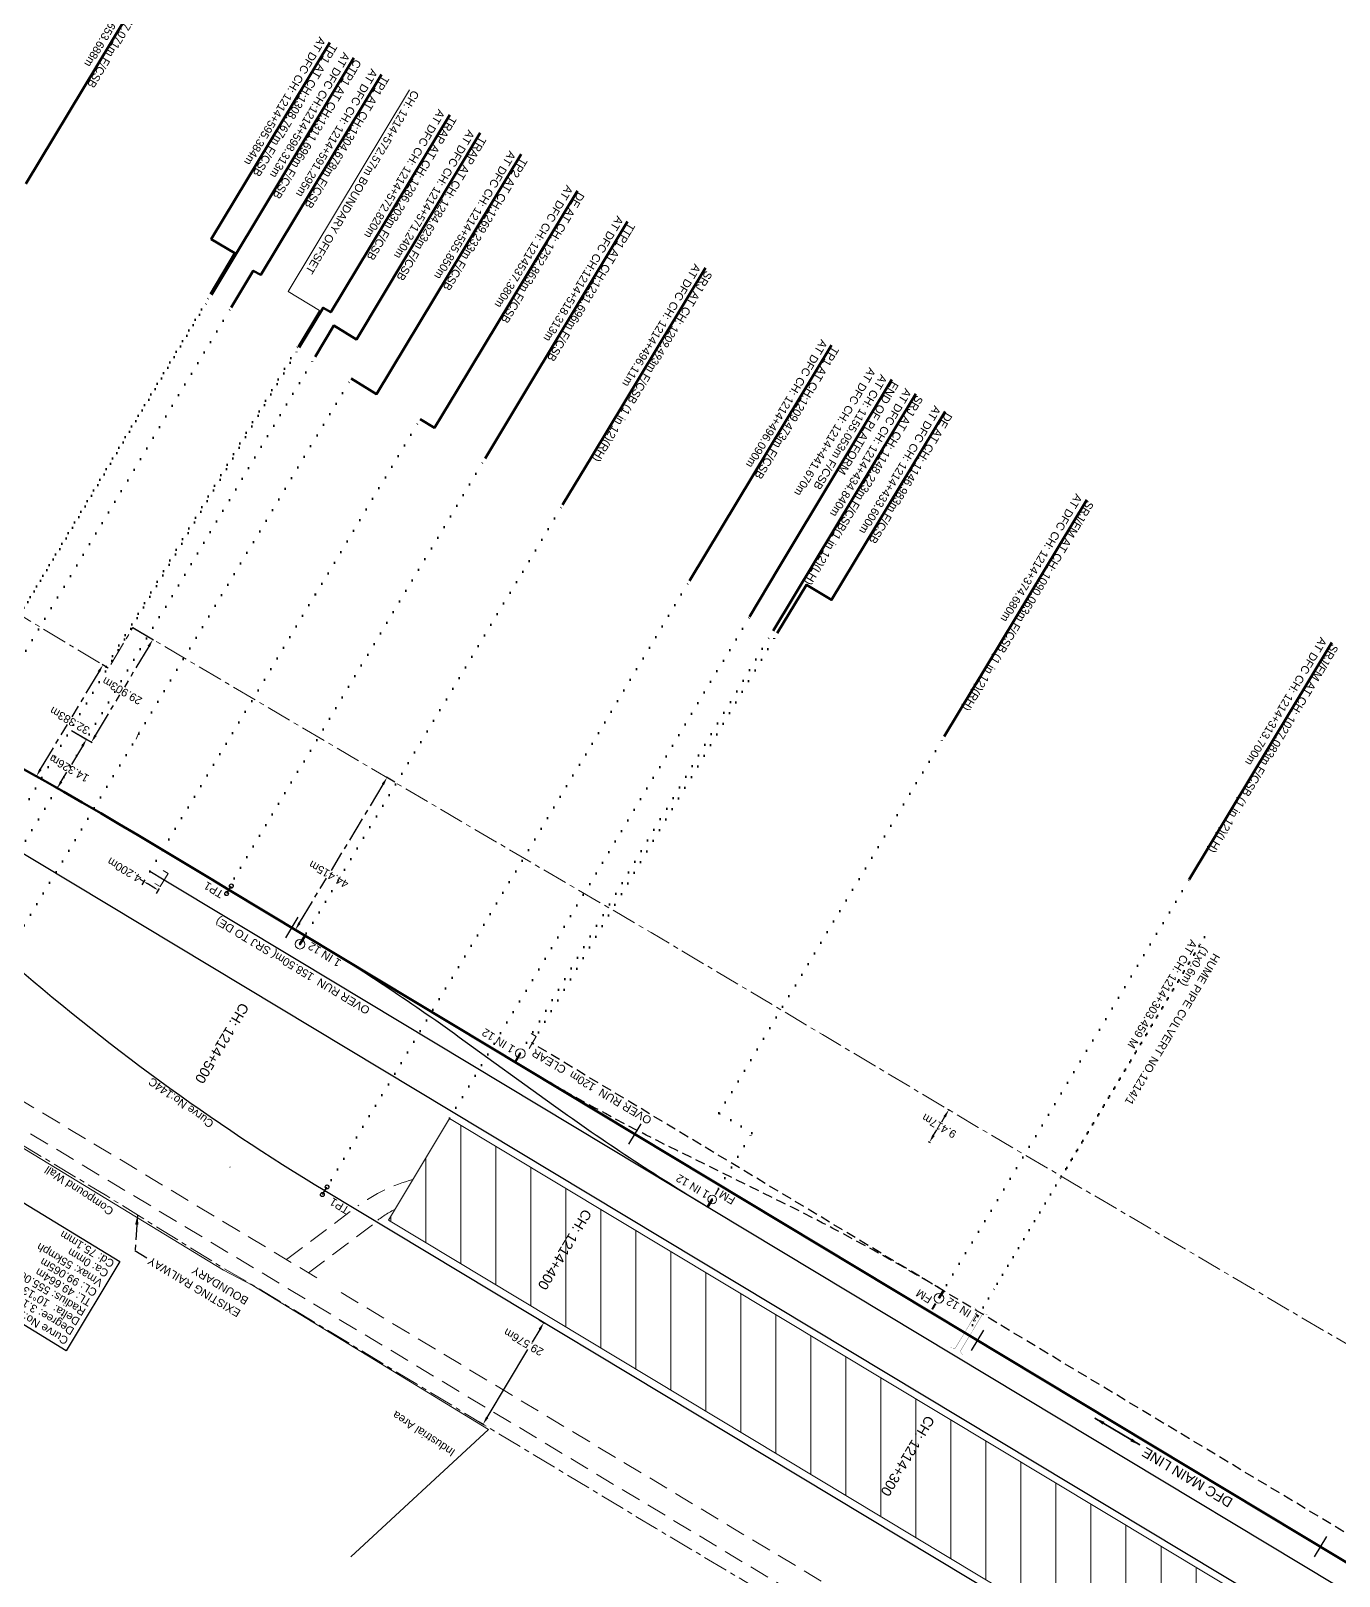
# Model space of a CAD drawing. Header units: metres. Extents: x 622835 to 629437, y 3390046 to 3394575.
# Drawn here: x 625264 to 625590.9, y 3392983.1 to 3393369.3 of the extents above; entities that cross this region are included whole.
import ezdxf
from ezdxf.enums import TextEntityAlignment as Align

# ---------------------------------------------------------------- set-up
doc = ezdxf.new("R2010")
doc.units = ezdxf.units.M
doc.header["$LTSCALE"] = 2
doc.header["$MEASUREMENT"] = 0
doc.header["$PDMODE"] = 35
doc.header["$PDSIZE"] = 5
for name, pattern in [('ACAD_ISO07W100', [3, 0, -3]), ('CENTER', [2, 1.25, -0.25, 0.25, -0.25]), ('CENTER2', [1.125, 0.75, -0.125, 0.125, -0.125]), ('DASHED', [0.75, 0.5, -0.25]), ('DOT', [0.25, 0, -0.25]), ('HIDDEN', [0.375, 0.25, -0.125])]:
    doc.linetypes.add(name, pattern=pattern)
doc.layers.get('Defpoints').update_dxf_attribs({"color": 5, "lineweight": 0})
for name, color, linetype, lineweight in [('A-HATCH 1', 8, 'Continuous', 9), ('Boundary Dim', 10, 'Continuous', 13), ('C-ALIG-DG-CURVE', 1, 'CENTER2', 70), ('C-ALIG-DG-LINE', 1, 'CENTER2', 70), ('C-ALIG-DG-SPIRAL', 1, 'CENTER2', 70), ('C-ALIG-LABL-DG', 1, 'Continuous', 25), ('C-ALIG-LABL-DG-MARK', 1, 'Continuous', 25), ('Cardinal_Leader', 10, 'Continuous', 0), ('Chainage', 7, 'Continuous', 0), ('Compound Wall', 7, 'Continuous', 13), ('DOTED LINE', 7, 'ACAD_ISO07W100', 18), ("NEW KHANNA CROSSING STN. SRJ's", 10, 'Continuous', 0), ('NEW MANDI GOBINDGARH PLATFORM', 1, 'Continuous', 0), ("NEW MANDI GOBINDPUR CROSSING STN. SRJ's", 10, 'Continuous', 0), ('NEW MANDI GOBINDPUR LOOP LINES', 1, 'Continuous', 0), ('Proposed Curve_Details', 10, 'Continuous', 0), ('PROPOSED DFCC TRACK', 1, 'Continuous', 0), ('Proposed TPTC Chainages', 10, 'Continuous', 0), ('RLY BOUNDARY', 32, 'CENTER', 0), ('Text', 7, 'Continuous', 0)]:
    doc.layers.add(name, color=color, linetype=linetype, lineweight=lineweight)
for name, color, linetype in [('Dimension', 10, 'Continuous'), ('NEW KHANNA LOOP LINES', 1, 'Continuous'), ("NEW SIRHINDH STN. SRJ's", 10, 'Continuous'), ('PROPOSED ROADS', 10, 'DASHED')]:
    doc.layers.add(name, color=color, linetype=linetype)
doc.styles.add('ARIAL', font='arial.ttf')
doc.styles.get("Standard").update_dxf_attribs({"font": 'arial.ttf'})
doc.styles.add('Style-Arial', font='arial.ttf')
doc.dimstyles.new('Copy of D1', dxfattribs={"dimtxt": 2, "dimasz": 1, "dimexe": 1, "dimexo": 2.5, "dimgap": 0.09, "dimtad": 0, "dimtih": 1, "dimtoh": 1, "dimdec": 3, "dimzin": 0, "dimdsep": 46, "dimtxsty": 'Standard', "dimcen": 0.09, "dimadec": 3, "dimazin": 0, "dimtfac": 1, "dimtdec": 3, "dimtofl": 0, "dimtmove": 0, "dimatfit": 3, "dimfxl": 1, "dimtolj": 1, "dimtzin": 0, "dimarcsym": 0})
doc.dimstyles.new('ISO-25', dxfattribs={"dimtxt": 2.5, "dimasz": 2.5, "dimexe": 1.25, "dimexo": 0.625, "dimtad": 1, "dimdec": 3, "dimtxsty": 'Standard', "dimcen": 2.5, "dimadec": 0, "dimazin": 0, "dimtfac": 1, "dimtdec": 3, "dimtmove": 0, "dimatfit": 3, "dimfxl": 1, "dimarcsym": 0})
doc.dimstyles.get("Standard").update_dxf_attribs({"dimtxt": 2.5, "dimasz": 2.5, "dimexe": 0.18, "dimexo": 0.0625, "dimgap": 0.09, "dimtad": 0, "dimtih": 1, "dimtoh": 1, "dimdec": 3, "dimzin": 0, "dimdsep": 46, "dimtxsty": 'Standard', "dimcen": 0.09, "dimaunit": 1, "dimadec": 4, "dimazin": 0, "dimtfac": 1, "dimtdec": 3, "dimtofl": 0, "dimtmove": 0, "dimatfit": 3, "dimfxl": 1, "dimtolj": 1, "dimtzin": 0, "dimarcsym": 0})

# ---------------------------------------------------------------- blocks, each defined once
blk = doc.blocks.new('*D577')
at = {"layer": 'Boundary Dim', "color": 0, "lineweight": -2, "transparency": 16777216}
for p, q in [((625391.11, 3393044.72), (625389.24, 3393041.59)), ((625391, 3393047.11), (625392.29, 3393046.34)), ((625377.98, 3393022.76), (625388.1, 3393039.69)), ((625375.82, 3393021.73), (625377.11, 3393020.96))]:
    blk.add_line(p, q, dxfattribs=at)
at = {"layer": 'Boundary Dim', "color": 0, "transparency": 16777216}
for points in [[(625390.82, 3393044.89), (625391.39, 3393044.54), (625392.13, 3393046.43)], [(625377.7, 3393022.94), (625378.27, 3393022.59), (625376.95, 3393021.05)]]:
    blk.add_solid(points, dxfattribs=at)
at = {"layer": 'Defpoints', "color": 0, "transparency": 16777216}
for p in [(625390.95, 3393047.14), (625392.13, 3393046.43), (625375.77, 3393021.76)]:
    blk.add_point(p, dxfattribs=at)
at = {"layer": 'Boundary Dim', "color": 0, "transparency": 16777216, "insert": (625387.08, 3393041.56), "char_height": 2, "attachment_point": 5, "rotation": 150}
blk.add_mtext('\\A1;29.576m', dxfattribs=at)
blk = doc.blocks.new('*D605')
at = {"layer": 'Defpoints', "color": 0, "ltscale": 2.5, "transparency": 16777216}
for p in [(625289.41, 3393220.14), (625274.06, 3393194.48), (625279.07, 3393191.48)]:
    blk.add_point(p, dxfattribs=at)
at = {"layer": 'RLY BOUNDARY', "color": 0, "lineweight": -2, "ltscale": 2.5, "transparency": 16777216}
for p, q in [((625289.47, 3393220.11), (625294.58, 3393217.05)), ((625293.4, 3393215.43), (625287.32, 3393205.27)), ((625280.1, 3393193.2), (625286.18, 3393203.36)), ((625274.11, 3393194.45), (625279.23, 3393191.39))]:
    blk.add_line(p, q, dxfattribs=at)
at = {"layer": 'RLY BOUNDARY', "color": 0, "ltscale": 2.5, "transparency": 16777216}
for points in [[(625293.11, 3393215.6), (625293.68, 3393215.25), (625294.42, 3393217.14)], [(625279.81, 3393193.37), (625280.38, 3393193.03), (625279.07, 3393191.48)]]:
    blk.add_solid(points, dxfattribs=at)
at = {"layer": 'RLY BOUNDARY', "color": 0, "lineweight": 0, "ltscale": 2.5, "transparency": 16777216, "insert": (625286.75, 3393204.31), "char_height": 2, "attachment_point": 5, "rotation": 150}
blk.add_mtext('\\A1;29.903m', dxfattribs=at)
blk = doc.blocks.new('*D606')
at = {"layer": 'Defpoints', "color": 0, "ltscale": 2.5, "transparency": 16777216}
for p in [(625283.33, 3393209.97), (625265.33, 3393183.01), (625266.71, 3393182.18)]:
    blk.add_point(p, dxfattribs=at)
at = {"layer": 'RLY BOUNDARY', "color": 0, "lineweight": -2, "ltscale": 2.5, "transparency": 16777216}
for p, q in [((625283.28, 3393210.01), (625281.79, 3393210.9)), ((625280.92, 3393209.09), (625274.21, 3393197.86)), ((625266.35, 3393184.73), (625273.07, 3393195.95)), ((625266.66, 3393182.21), (625265.17, 3393183.1))]:
    blk.add_line(p, q, dxfattribs=at)
at = {"layer": 'RLY BOUNDARY', "color": 0, "ltscale": 2.5, "transparency": 16777216}
for points in [[(625280.63, 3393209.26), (625281.21, 3393208.92), (625281.95, 3393210.8)], [(625266.07, 3393184.9), (625266.64, 3393184.56), (625265.33, 3393183.01)]]:
    blk.add_solid(points, dxfattribs=at)
at = {"layer": 'RLY BOUNDARY', "color": 0, "lineweight": 0, "ltscale": 2.5, "transparency": 16777216, "insert": (625273.64, 3393196.91), "char_height": 2, "attachment_point": 5, "rotation": 150}
blk.add_mtext('\\A1;32.383m', dxfattribs=at)
blk = doc.blocks.new('*D492')
at = {"layer": 'Defpoints', "color": 0, "ltscale": 2.5, "transparency": 16777216}
for p in [(625274.06, 3393194.48), (625277.84, 3393192.22), (625266.71, 3393182.18)]:
    blk.add_point(p, dxfattribs=at)
at = {"layer": 'Dimension', "color": 0, "lineweight": -2, "ltscale": 2.5, "transparency": 16777216}
for p, q in [((625274.11, 3393194.45), (625278, 3393192.13)), ((625276.82, 3393190.5), (625274.06, 3393185.89)), ((625271.52, 3393181.64), (625272.92, 3393183.98)), ((625266.77, 3393182.15), (625270.65, 3393179.83))]:
    blk.add_line(p, q, dxfattribs=at)
at = {"layer": 'Dimension', "color": 0, "ltscale": 2.5, "transparency": 16777216}
for points in [[(625276.53, 3393190.67), (625277.11, 3393190.33), (625277.84, 3393192.22)], [(625271.24, 3393181.81), (625271.81, 3393181.47), (625270.5, 3393179.92)]]:
    blk.add_solid(points, dxfattribs=at)
at = {"layer": 'Dimension', "color": 0, "lineweight": 0, "ltscale": 2.5, "transparency": 16777216, "insert": (625273.49, 3393184.94), "char_height": 2, "attachment_point": 5, "rotation": 150}
blk.add_mtext('\\A1;14.326m', dxfattribs=at)
blk = doc.blocks.new('*D498')
at = {"layer": 'Defpoints', "color": 0, "ltscale": 2.5, "transparency": 16777216}
for p in [(625492.98, 3393099.83), (625493.33, 3393099.62), (625488.16, 3393091.74)]:
    blk.add_point(p, dxfattribs=at)
at = {"layer": 'RLY BOUNDARY', "color": 0, "lineweight": -2, "ltscale": 2.5, "transparency": 16777216}
for p, q in [((625493.03, 3393099.8), (625493.48, 3393099.53)), ((625489.53, 3393093.25), (625490.35, 3393094.62)), ((625492.3, 3393097.9), (625491.49, 3393096.53)), ((625488.21, 3393091.71), (625488.66, 3393091.44))]:
    blk.add_line(p, q, dxfattribs=at)
at = {"layer": 'RLY BOUNDARY', "color": 0, "ltscale": 2.5, "transparency": 16777216}
for points in [[(625492.02, 3393098.07), (625492.59, 3393097.73), (625493.33, 3393099.62)], [(625489.24, 3393093.42), (625489.82, 3393093.08), (625488.51, 3393091.53)]]:
    blk.add_solid(points, dxfattribs=at)
at = {"layer": 'RLY BOUNDARY', "color": 0, "lineweight": 0, "ltscale": 2.5, "transparency": 16777216, "insert": (625490.92, 3393095.58), "char_height": 2, "attachment_point": 5, "rotation": 150}
blk.add_mtext('\\A1;9.417m', dxfattribs=at)
blk = doc.blocks.new('*D468')
at = {"layer": 'Defpoints', "color": 0, "ltscale": 2.5, "transparency": 16777216}
for p in [(625354.95, 3393181.47), (625330.05, 3393144.61), (625332.04, 3393143.41)]:
    blk.add_point(p, dxfattribs=at)
at = {"layer": 'RLY BOUNDARY', "color": 0, "lineweight": -2, "ltscale": 2.5, "transparency": 16777216}
for p, q in [((625351.92, 3393180.95), (625338.95, 3393159.4)), ((625354.89, 3393181.5), (625352.8, 3393182.76)), ((625331.08, 3393146.33), (625337.8, 3393157.5)), ((625331.99, 3393143.45), (625329.89, 3393144.71))]:
    blk.add_line(p, q, dxfattribs=at)
at = {"layer": 'RLY BOUNDARY', "color": 0, "ltscale": 2.5, "transparency": 16777216}
for points in [[(625351.64, 3393181.12), (625352.21, 3393180.78), (625352.95, 3393182.67)], [(625330.79, 3393146.5), (625331.37, 3393146.16), (625330.05, 3393144.61)]]:
    blk.add_solid(points, dxfattribs=at)
at = {"layer": 'RLY BOUNDARY', "color": 0, "lineweight": 0, "ltscale": 2.5, "transparency": 16777216, "insert": (625338.38, 3393158.45), "char_height": 2, "attachment_point": 5, "rotation": 150}
blk.add_mtext('\\A1;44.415m', dxfattribs=at)
blk = doc.blocks.new('Tick Hor')
blk.add_lwpolyline([(-0.5, 0), (0.5, 0)])
blk = doc.blocks.new('Marker-2')
blk.add_lwpolyline([(0, 1.5), (0, -1.5)])
for centre in [(0, 2.5), (0, -2.5)]:
    blk.add_circle(centre, 1)
blk = doc.blocks.new('*D552')
at = {"layer": 'A-HATCH 1', "color": 0, "lineweight": -2, "ltscale": 2, "transparency": 16777216}
for p, q in [((625292.16, 3393156.68), (625291.3, 3393157.19)), ((625292.39, 3393157.06), (625291.65, 3393155.82)), ((625294.91, 3393155.04), (625293.02, 3393156.17)), ((625295.99, 3393154.9), (625295.25, 3393153.66))]:
    blk.add_line(p, q, dxfattribs=at)
at = {"layer": 'A-HATCH 1', "color": 0, "ltscale": 2, "transparency": 16777216}
for points in [[(625292.93, 3393156.02), (625293.11, 3393156.31), (625292.16, 3393156.68)], [(625294.82, 3393154.89), (625294.99, 3393155.18), (625295.77, 3393154.52)]]:
    blk.add_solid(points, dxfattribs=at)
at = {"layer": 'Defpoints', "color": 0, "ltscale": 2, "transparency": 16777216}
for p in [(625292.16, 3393156.68), (625293.67, 3393159.2), (625297.28, 3393157.05)]:
    blk.add_point(p, dxfattribs=at)
at = {"layer": 'A-HATCH 1', "color": 0, "lineweight": 25, "ltscale": 2, "transparency": 16777216, "insert": (625287.32, 3393159.57), "char_height": 2, "attachment_point": 5, "rotation": 149.1236}
blk.add_mtext('\\A1;4.200m', dxfattribs=at)

msp = doc.modelspace()

# ---------------------------------------------------------------- hatches: boundary and pattern name
at = {"layer": 'NEW MANDI GOBINDGARH PLATFORM', "lineweight": 0}
h = msp.add_hatch(dxfattribs=at)
h.set_pattern_fill('ANSI31', color=1, scale=70, angle=45)
h.set_pattern_definition([(90, (0.109, 0.182), (-8.75, 2e-15), [])])
h.paths.add_polyline_path([(625368.5901, 3393097.4626), (625353.3059, 3393072.0769), (625952.9942, 3392711.0185), (625968.4598, 3392736.7107)])
h.paths.add_polyline_path([(625406.1292, 3393053.4746), (625402.3093, 3393050.0816), (625401.3288, 3393045.436)], flags=16)
h.paths.add_polyline_path([(625888.8093, 3392775.4816), (625871.1516, 3392789.5173), (625902.3093, 3392764.6816)], flags=16)
h.paths.add_polyline_path([(625753.7093, 3392853.3816), (625686.9093, 3392893.3816), (625684.9093, 3392888.5816), (625751.7093, 3392848.5816)], flags=16)

# ---------------------------------------------------------------- linework, layer by layer
at = {"layer": 'A-HATCH 1', "color": 1, "lineweight": 25, "ltscale": 2}
msp.add_lwpolyline([(625272.798, 3393039.3798), (625248.6614, 3393054.1083), (625262.0374, 3393076.4791), (625286.1741, 3393061.7505)], close=True, dxfattribs=at)
at = {"layer": 'C-ALIG-DG-CURVE', "color": 1, "linetype": 'Continuous', "lineweight": 30, "flags": 128}
msp.add_lwpolyline([(625337.3853, 3393079.3838, -0.04465333), (625257.5089, 3393137.7579)], format="xyb", dxfattribs=at)
at = {"layer": 'C-ALIG-DG-LINE', "color": 1, "linetype": 'Continuous', "lineweight": -3, "flags": 128}
msp.add_lwpolyline([(627424.6759, 3391883.7526), (625313.4532, 3393154.6032)], dxfattribs=at)
at = {"layer": 'C-ALIG-DG-LINE', "color": 1, "linetype": 'Continuous', "lineweight": 30, "flags": 128}
msp.add_lwpolyline([(626074.307, 3392635.79), (625337.3853, 3393079.3838)], dxfattribs=at)
at = {"layer": 'C-ALIG-DG-SPIRAL', "color": 1, "linetype": 'Continuous', "lineweight": -3, "flags": 128}
msp.add_lwpolyline([(625313.4532, 3393154.6032), (625311.2421, 3393155.934), (625309.031, 3393157.2646), (625306.8195, 3393158.5947), (625304.6075, 3393159.924), (625302.395, 3393161.2522), (625300.1816, 3393162.5791), (625297.9673, 3393163.9044), (625295.7518, 3393165.2279), (625293.5351, 3393166.5493), (625291.317, 3393167.8683), (625289.0974, 3393169.1847), (625286.876, 3393170.4981), (625284.6527, 3393171.8084), (625282.4275, 3393173.1153), (625280.2, 3393174.4184), (625277.9702, 3393175.7176), (625275.738, 3393177.0125), (625273.5031, 3393178.3029), (625271.2655, 3393179.5885), (625269.025, 3393180.8691), (625266.7815, 3393182.1443), (625264.5347, 3393183.4139), (625262.2847, 3393184.6777)], dxfattribs=at)
at = {"layer": 'Cardinal_Leader', "linetype": 'Continuous', "lineweight": 13}
msp.add_line((625312.912, 3393153.691), (625314.0001, 3393155.5118), dxfattribs=at)
at = {"layer": 'Cardinal_Leader', "color": 1, "linetype": 'Continuous', "lineweight": 13}
msp.add_line((625336.837, 3393078.4759), (625337.9251, 3393080.2967), dxfattribs=at)
at = {"layer": 'Cardinal_Leader', "linetype": 'Continuous', "lineweight": 13}
for centre in [(625312.912, 3393153.691), (625314.0001, 3393155.5118)]:
    msp.add_circle(centre, 0.5, dxfattribs=at)
at = {"layer": 'Cardinal_Leader', "color": 1, "linetype": 'Continuous', "lineweight": 13}
for centre in [(625336.837, 3393078.4759), (625337.9251, 3393080.2967)]:
    msp.add_circle(centre, 0.5, dxfattribs=at)
at = {"layer": 'Chainage', "color": 190, "linetype": 'Continuous', "lineweight": 15, "flags": 128}
msp.add_lwpolyline([(625290.235, 3393192.2187), (625291.0341, 3393194.0521)], dxfattribs=at)
at = {"layer": 'Compound Wall', "lineweight": 20, "flags": 128}
for points in [[(625378.2839, 3393019.6932), (625319.4087, 3393055.6848), (625312.0838, 3393059.549), (625239.1521, 3393103.978)], [(625343.8808, 3392987.9126), (625378.2839, 3393019.6932)]]:
    msp.add_lwpolyline(points, dxfattribs=at)
at = {"layer": 'Compound Wall', "flags": 128}
for points in [[(625378.2839, 3393019.6932), (625319.4087, 3393055.6848), (625312.0838, 3393059.549), (625239.1521, 3393103.978)], [(625343.8808, 3392987.9126), (625378.2839, 3393019.6932)]]:
    msp.add_lwpolyline(points, dxfattribs=at)
at = {"layer": 'DOTED LINE', "color": 1, "linetype": 'ACAD_ISO07W100', "lineweight": 50, "ltscale": 0.5}
for p, q in [((625235.2138, 3393179.8148), (625308.8219, 3393303.4478)), ((625244.1422, 3393194.5237), (625309.0483, 3393303.2987)), ((625230.8692, 3393161.1392), (625313.9848, 3393300.1451)), ((625257.127, 3393166.6072), (625331.0062, 3393290.1658)), ((625257.5015, 3393137.7455), (625343.9935, 3393282.3981)), ((625293.6707, 3393159.2018), (625361.2484, 3393272.2216)), ((625313.1182, 3393154.788), (625377.4539, 3393262.3856)), ((625331.1869, 3393140.9934), (625396.8385, 3393250.7918)), ((625337.3737, 3393079.3739), (625428.5343, 3393231.8347)), ((625368.5901, 3393097.4626), (625443.5611, 3393222.8472))]:
    msp.add_line(p, q, dxfattribs=at)
at = {"layer": 'DOTED LINE', "color": 5, "linetype": 'ACAD_ISO07W100', "lineweight": 50, "ltscale": 0.5}
for p, q in [((625386.2453, 3393113.6867), (625449.4201, 3393219.3429)), ((625386.2453, 3393113.6867), (625449.4201, 3393219.3429)), ((625389.2306, 3393116.2667), (625450.4828, 3393218.7073)), ((625489.5906, 3393050.4717), (625553.3841, 3393157.1626)), ((625489.5906, 3393050.4717), (625553.3841, 3393157.1626))]:
    msp.add_line(p, q, dxfattribs=at)
at = {"layer": 'DOTED LINE', "color": 1, "linetype": 'ACAD_ISO07W100', "lineweight": 50, "ltscale": 0.5}
for points in [[(625245.9456, 3393147.9069), (625250.751, 3393155.8821), (625254.6807, 3393153.5324), (625334.9529, 3393287.783)], [(625434.2213, 3393077.2205), (625444.1479, 3393093.8221), (625435.899, 3393098.7544), (625492.1824, 3393192.8852)]]:
    msp.add_lwpolyline(points, dxfattribs=at)
at = {"layer": 'NEW MANDI GOBINDGARH PLATFORM', "color": 1, "linetype": 'Continuous', "lineweight": 20, "flags": 128}
msp.add_lwpolyline([(625952.9942, 3392711.0185), (625353.3059, 3393072.0769), (625368.5975, 3393097.475), (625968.4598, 3392736.7107), (625952.9942, 3392711.0185)], dxfattribs=at)
at = {"layer": "NEW MANDI GOBINDPUR CROSSING STN. SRJ's", "linetype": 'Continuous', "lineweight": 50, "flags": 128}
for points in [[(625298.3007, 3393390.2523), (625262.6597, 3393331.0435)], [(625344.6928, 3393362.5131), (625309.0483, 3393303.2987)], [(625400.5078, 3393329.2893), (625370.5989, 3393279.5954), (625364.8531, 3393270.0662), (625361.2484, 3393272.2216)], [(625432.5034, 3393310.0283), (625404.1341, 3393262.9092), (625404.1254, 3393262.8947), (625396.8385, 3393250.7918)], [(625527.8682, 3393252.107), (625492.1824, 3393192.8852)], [(625331.1943, 3393141.0058), (625332.4812, 3393143.1492)], [(625331.1943, 3393141.0058), (625332.4812, 3393143.1492)], [(625434.2287, 3393077.2329), (625433.0706, 3393075.3039)]]:
    msp.add_lwpolyline(points, dxfattribs=at)
at = {"layer": "NEW MANDI GOBINDPUR CROSSING STN. SRJ's", "color": 1, "linetype": 'Continuous', "lineweight": 50, "flags": 128}
for points in [[(625338.639, 3393366.369), (625309.0076, 3393317.2457), (625314.9259, 3393313.6844), (625308.8158, 3393303.4377)], [(625351.6062, 3393358.4057), (625321.4502, 3393308.309), (625319.5232, 3393309.3402), (625313.9848, 3393300.1451)], [(625368.618, 3393348.2938), (625338.8839, 3393298.9365), (625336.9795, 3393300.073), (625331, 3393290.1695)], [(625376.1896, 3393343.7665), (625345.3346, 3393292.1632), (625339.6289, 3393295.6104), (625334.9529, 3393287.783)], [(625386.4509, 3393338.4847), (625350.3499, 3393278.5118), (625343.9935, 3393282.3981)], [(625413.0675, 3393321.63), (625384.7024, 3393274.5083), (625384.7024, 3393274.5083), (625377.4539, 3393262.3856)], [(625464.053, 3393290.751), (625428.5343, 3393231.8347)], [(625479.124, 3393282.1328), (625450.8139, 3393234.9783), (625450.8139, 3393234.9783), (625443.5606, 3393222.8475)]]:
    msp.add_lwpolyline(points, dxfattribs=at)
at = {"layer": "NEW MANDI GOBINDPUR CROSSING STN. SRJ's", "color": 5, "linetype": 'Continuous', "lineweight": 50, "flags": 128}
for points in [[(625485.0799, 3393278.5709), (625449.4201, 3393219.3429)], [(625485.0799, 3393278.5709), (625449.4201, 3393219.3429)], [(625492.4379, 3393274.1721), (625464.041, 3393227.0564), (625457.7598, 3393230.8382), (625450.4828, 3393218.7073)], [(625589.0519, 3393216.4038), (625553.3841, 3393157.1626)], [(625589.0519, 3393216.4038), (625553.3841, 3393157.1626)], [(625386.2527, 3393113.6991), (625384.9659, 3393111.5557)], [(625386.2527, 3393113.6991), (625384.9659, 3393111.5557)], [(625490.8678, 3393052.5308), (625492.0019, 3393054.4198)]]:
    msp.add_lwpolyline(points, dxfattribs=at)
at = {"layer": "NEW MANDI GOBINDPUR CROSSING STN. SRJ's", "color": 5, "linetype": 'Continuous', "lineweight": 50, "const_width": 0.5, "flags": 128}
msp.add_lwpolyline([(625490.0361, 3393051.2149), (625489.1598, 3393049.7532)], dxfattribs=at)
msp.add_lwpolyline([(625490.0361, 3393051.2149), (625489.1598, 3393049.7532)], dxfattribs=at)
at = {"layer": "NEW MANDI GOBINDPUR CROSSING STN. SRJ's", "linetype": 'Continuous', "lineweight": 13}
for centre, radius in [((625331.1943, 3393141.0058), 1.2), ((625331.1943, 3393141.0058), 1.2), ((625434.2287, 3393077.2329), 1.08)]:
    msp.add_circle(centre, radius, dxfattribs=at)
at = {"layer": "NEW MANDI GOBINDPUR CROSSING STN. SRJ's", "color": 5, "linetype": 'Continuous', "lineweight": 13}
for centre in [(625386.2527, 3393113.6991), (625386.2527, 3393113.6991), (625490.8678, 3393052.5308)]:
    msp.add_circle(centre, 1.2, dxfattribs=at)
at = {"layer": 'NEW MANDI GOBINDPUR LOOP LINES', "color": 1, "linetype": 'Continuous', "lineweight": 25, "flags": 128}
msp.add_lwpolyline([(626082.9785, 3392675.0158, 0.00063884), (626075.1776, 3392679.3904), (626002.9154, 3392719.7918, -0.00801442), (625905.8772, 3392776.1055), (625403.3945, 3393078.5776), (625257.127, 3393166.624)], format="xyb", dxfattribs=at)
at = {"layer": 'NEW MANDI GOBINDPUR LOOP LINES', "linetype": 'Continuous', "lineweight": 25, "flags": 128}
for points in [[(626248.0671, 3392584.7126), (625330.2603, 3393137.191), (625297.2754, 3393157.0464), (625293.6707, 3393159.2018)], [(625435.796, 3393079.8522), (625434.9197, 3393078.3905)]]:
    msp.add_lwpolyline(points, dxfattribs=at)
at = {"layer": 'NEW MANDI GOBINDPUR LOOP LINES', "linetype": 'Continuous', "lineweight": 20, "flags": 128}
msp.add_lwpolyline([(625296.9871, 3393159.4633), (625298.2668, 3393158.6977), (625296.2841, 3393155.3952), (625294.9583, 3393156.1898)], dxfattribs=at)
at = {"layer": 'NEW MANDI GOBINDPUR LOOP LINES', "color": 1, "linetype": 'Continuous', "lineweight": 25}
msp.add_lwpolyline([(626074.307, 3392635.79), (625337.3853, 3393079.3838, -0.04465333), (625257.5089, 3393137.7579), (625245.9456, 3393147.9069)], format="xyb", dxfattribs=at)
at = {"layer": 'NEW MANDI GOBINDPUR LOOP LINES', "color": 5, "linetype": 'DASHED', "lineweight": 20, "ltscale": 5, "flags": 128}
msp.add_lwpolyline([(625388.9602, 3393118.7304), (625390.2462, 3393117.9583), (625388.2635, 3393114.6558), (625386.9774, 3393115.4279)], dxfattribs=at)
at = {"layer": 'NEW MANDI GOBINDPUR LOOP LINES', "color": 5, "linetype": 'HIDDEN', "lineweight": 30, "ltscale": 5, "flags": 128}
msp.add_lwpolyline([(626469.1545, 3392466.2179), (625389.238, 3393116.2791)], dxfattribs=at)
msp.add_lwpolyline([(625492.0019, 3393054.4198, 0.02078913), (625451.5237, 3393076.5482), (625425.4421, 3393089.4286, -0.02078909), (625384.964, 3393111.557)], format="xyb", dxfattribs=at)
at = {"layer": "NEW SIRHINDH STN. SRJ's", "lineweight": 25, "flags": 128}
msp.add_lwpolyline([(625433.0727, 3393075.3028, -0.02078913), (625394.5718, 3393100.7162), (625370.9819, 3393117.7358, 0.02078909), (625332.4812, 3393143.1492)], format="xyb", dxfattribs=at)
at = {"layer": 'PROPOSED DFCC TRACK', "color": 1, "linetype": 'Continuous', "lineweight": 50}
msp.add_line((627424.6711, 3391883.7448), (625313.456, 3393154.6014), dxfattribs=at)
at = {"layer": 'PROPOSED DFCC TRACK', "color": 1, "linetype": 'Continuous', "lineweight": 50, "flags": 128}
msp.add_lwpolyline([(625313.456, 3393154.6014), (625308.8864, 3393157.3516), (625304.3154, 3393160.0994), (625299.7417, 3393162.8426), (625295.1637, 3393165.5788), (625290.5803, 3393168.3057), (625285.9899, 3393171.021), (625281.3912, 3393173.7222), (625276.783, 3393176.4071), (625272.1639, 3393179.0733), (625267.5327, 3393181.7183), (625262.888, 3393184.3397), (625258.2289, 3393186.9351), (625253.554, 3393189.5021), (625248.8622, 3393192.0382), (625244.1525, 3393194.5409)], dxfattribs=at)
at = {"layer": 'PROPOSED DFCC TRACK', "linetype": 'Continuous', "const_width": 0.05, "flags": 128}
for points in [[(625500.5304, 3393049.4023), (625494.9417, 3393040.0194), (625493.8171, 3393040.1367)], [(625494.9065, 3393040.015), (625500.5525, 3393049.3635), (625499.8369, 3393050.1648)], [(625496.2004, 3393039.293), (625501.8495, 3393048.6466), (625502.9741, 3393048.5297)], [(625501.8063, 3393048.6394), (625496.2146, 3393039.2516), (625496.8497, 3393038.3162)]]:
    msp.add_lwpolyline(points, dxfattribs=at)
at = {"layer": 'PROPOSED ROADS', "color": 1, "linetype": 'DASHED', "lineweight": 13, "ltscale": 5}
for p, q in [((625313.7669, 3393085.3737), (625313.6903, 3393085.2463)), ((625327.7984, 3393062.2026), (625345.6864, 3393075.6674)), ((625333.3445, 3393058.8675), (625349.2948, 3393070.8736))]:
    msp.add_line(p, q, dxfattribs=at)
at = {"layer": 'PROPOSED ROADS', "color": 1, "linetype": 'DASHED', "lineweight": 13, "ltscale": 5, "flags": 128}
for points in [[(625335.4243, 3393057.6167), (625163.6634, 3393160.9073, -0.02021939), (625153.7348, 3393167.4385), (625135.6323, 3393180.4247, 0.02083183), (625121.4951, 3393189.6996), (625091.7314, 3393207.4993, 0.01788486), (625079.0132, 3393214.5003), (625057.8399, 3393225.1876, -0.01887974), (625044.8257, 3393232.3853), (624872.0494, 3393336.6466), (624824.7006, 3393364.6289), (624803.139, 3393377.3994), (624733.5404, 3393416.8778), (624689.2406, 3393443.0499, 0.03424961), (624676.6437, 3393449.372), (624664.8088, 3393454.3295, -0.03097295), (624588.592, 3393491.9586), (624522.3117, 3393529.9549), (624464.1113, 3393564.0571, 0.01358577), (624444.9256, 3393574.6095), (624345.1815, 3393625.991)], [(625583.1202, 3392901.6604), (625160.5713, 3393155.7654, -0.02021939), (625150.2375, 3393162.5632), (625132.1349, 3393175.5494, 0.02083183), (625118.4156, 3393184.5502), (625088.6519, 3393202.3499, 0.01788486), (625076.3096, 3393209.144), (625055.1363, 3393219.8312, -0.01887974), (625041.7257, 3393227.2481), (624868.973, 3393331.4952), (624821.6454, 3393359.465), (624800.1298, 3393372.2082), (624730.5341, 3393411.6851), (624686.1886, 3393437.8841, 0.03424961), (624674.3256, 3393443.8379), (624662.4907, 3393448.7954, -0.03097295), (624585.608, 3393486.7533), (624519.303, 3393524.7637), (624461.078, 3393558.8804, 0.01358577), (624442.1779, 3393569.2756), (624342.4339, 3393620.6571)]]:
    msp.add_lwpolyline(points, format="xyb", dxfattribs=at)
msp.add_lwpolyline([(626014.1849, 3392649.4357), (625340.5503, 3393054.5342)], dxfattribs=at)
at = {"layer": 'PROPOSED ROADS', "color": 1, "linetype": 'DASHED', "lineweight": 13, "ltscale": 5}
for centre, radius, start, end in [((625371.6876, 3393038.8401), 45.0811, 105.802018, 125.223186), ((625363.1334, 3393056.7641), 19.7241, 114.770775, 132.705763)]:
    msp.add_arc(centre, radius, start, end, dxfattribs=at)
at = {"layer": 'Proposed TPTC Chainages', "linetype": 'DOT', "lineweight": 50, "ltscale": 5}
msp.add_lwpolyline([(625497.9233, 3393043.5614), (625505.4446, 3393056.1403), (625557.2649, 3393142.8068), (625521.0111, 3393082.1743)], dxfattribs=at)
at = {"layer": 'RLY BOUNDARY', "linetype": 'ACAD_ISO07W100', "lineweight": 50, "ltscale": 0.5}
msp.add_line((625282.7778, 3393210.3057), (625330.6543, 3393290.3762), dxfattribs=at)
at = {"layer": 'RLY BOUNDARY', "lineweight": 20, "ltscale": 2.5, "flags": 128}
for points in [[(624343.7474, 3393618.81), (624354.2455, 3393612.512), (624363.0486, 3393607.148), (624380.0005, 3393596.761), (624392.9129, 3393588.705), (624408.9883, 3393578.958), (624435.6645, 3393566.6405), (624433.9453, 3393563.5567), (624445.5947, 3393556.5666), (624449.7176, 3393562.392), (624459.0469, 3393556.2388), (624477.9703, 3393545.025), (624497.6946, 3393533.626), (624513.5569, 3393524.953), (624529.9997, 3393514.86), (624553.035, 3393500.997), (624576.2285, 3393487.09), (624594.0058, 3393476.266), (624613.7713, 3393464.3278), (624667.5537, 3393431.733), (624678.9212, 3393441.781), (624692.0049, 3393433.642), (624726.3645, 3393412.205), (624759.7854, 3393391.343), (624784.9693, 3393375.666), (624790.1716, 3393374.307), (624794.6273, 3393371.133), (624875.4282, 3393324.2783), (624892.0265, 3393314.66), (624917.2224, 3393298.661), (624929.5774, 3393289.069), (624929.2911, 3393288.696), (624942.0493, 3393280.466), (624949.0065, 3393276.572), (625055.9695, 3393214.325), (625098.1077, 3393185.791), (625166.3366, 3393148.095), (625196.1115, 3393130.225), (625236.887, 3393105.866), (625282.9415, 3393078.091), (625312.3237, 3393059.876), (625319.1516, 3393055.978), (625377.1763, 3393020.907), (625420.2274, 3392994.9606), (625449.4145, 3392977.558), (625488.1998, 3392954.207), (625514.6082, 3392938.038), (625552.6401, 3392913.902), (625582.89, 3392894.664), (625593.6464, 3392887.111), (625740.5304, 3392800.235), (625753.34, 3392792.351), (625762.8561, 3392786.977), (625787.346, 3392772.922), (625822.824, 3392751.998), (625854.994, 3392732.947), (625885.258, 3392714.819), (625902.476, 3392704.391), (625933.944, 3392685.003), (626053.857, 3392613.137), (626108.65, 3392581.249), (626124.981, 3392572.136), (626131.515, 3392568.791), (626165.175, 3392548.468), (626182.609, 3392537.54), (626210.092, 3392522.247), (626217.34, 3392516.708), (626220.779, 3392514.709), (626251.265, 3392496.431), (626262.594, 3392489.206), (626286.38, 3392474.79), (626324.964, 3392451.199), (626327.16, 3392449.8914)], [(627892.3746, 3391590.8464), (627853.8026, 3391614.8633), (627807.8709, 3391643.3648), (627763.2098, 3391671.1424), (627729.391, 3391692.3162), (627635.8822, 3391750.6784), (627660.1446, 3391809.2203), (627519.5568, 3391891.152), (627476.8389, 3391915.865), (627434.3844, 3391942.69), (627307.5279, 3392026.3119), (627306.7829, 3392026.5061), (627267.353, 3392052.7992), (627223.9736, 3392078.9893), (627097.3461, 3392148.2433), (627064.2509, 3392171.6214), (627020.7361, 3392194.4307), (626980.8782, 3392219.8528), (626937.972, 3392245.713), (626894.59, 3392272.359), (626851.325, 3392298.078), (626765.656, 3392350.035), (626720.72, 3392377.008), (626678.274, 3392402.82), (626638.354, 3392427.704), (626595.176, 3392453.388), (626546.2585, 3392482.4138), (626502.9741, 3392507.8519), (626457.1589, 3392535.47), (626370.2027, 3392585.4762), (626329.4837, 3392607.8197), (626276.63, 3392641.1068), (626248.5163, 3392659.2277), (626219.5479, 3392680.9715), (626152.643, 3392718.511), (626109.5867, 3392744.8943), (626057.9239, 3392775.41), (626021.0374, 3392796.8242), (625904.8086, 3392858.5418), (625861.3055, 3392884.0038), (625818.1177, 3392909.4437), (625699.839, 3392978.326), (625656.064, 3393004.068), (625614.356, 3393028.385), (625543.556, 3393070.031), (625500.6769, 3393095.2405), (625461.769, 3393118.43), (625418.978, 3393143.909), (625375.919, 3393169.091), (625289.4128, 3393220.1398), (625283.3377, 3393209.9857), (625180.1642, 3393272.0512), (624950.6342, 3393412.922), (624924.3694, 3393369.1236), (624924.3694, 3393369.1236)]]:
    msp.add_lwpolyline(points, dxfattribs=at)
at = {"layer": 'RLY BOUNDARY', "linetype": 'ByBlock', "ltscale": 2.5, "flags": 128}
msp.add_lwpolyline([(625358.5512, 3393354.5273), (625328.2208, 3393304.1409), (625336.0845, 3393299.3971), (625330.6543, 3393290.3762)], dxfattribs=at)

# ---------------------------------------------------------------- block references
at = {"layer": 'C-ALIG-LABL-DG', "color": 1, "linetype": 'Continuous', "lineweight": 25, "xscale": 6, "yscale": 6, "zscale": 6, "rotation": 238.9541622295999}
for p in [(625329.1426, 3393145.1589), (625414.8181, 3393093.5866), (625500.4936, 3393042.0142), (625586.1691, 3392990.4418)]:
    msp.add_blockref('Tick Hor', p, dxfattribs=at)
at = {"layer": 'C-ALIG-LABL-DG-MARK', "color": 1, "linetype": 'Continuous', "lineweight": 25, "xscale": 0.4642857142857237, "yscale": 0.4642857142857237, "zscale": 0.4642857142857237}
for p, rotation in [((625313.4532, 3393154.6032), 148.9541622295999), ((625337.3853, 3393079.3838), 148.9539488780884)]:
    msp.add_blockref('Marker-2', p, dxfattribs=dict(at, rotation=rotation))

# ---------------------------------------------------------------- texts
at = {"layer": 'C-ALIG-LABL-DG', "color": 1, "lineweight": 25, "style": 'ARIAL'}
for s, p in [('CH: 1214+500', (625316.4368, 3393126.6038)), ('CH: 1214+400', (625402.1123, 3393075.0314)), ('CH: 1214+300', (625487.7885, 3393023.4586))]:
    msp.add_text(s, height=2.5, rotation=239.123596, dxfattribs=at).set_placement(p)
at = {"layer": "NEW KHANNA CROSSING STN. SRJ's", "color": 1, "linetype": 'Continuous', "lineweight": 13, "insert": (625477.1852, 3393283.0752), "char_height": 2, "width": 41.72691, "attachment_point": 4, "rotation": 239.020762, "line_spacing_factor": 0.648, "style": 'ARIAL'}
msp.add_mtext('\\pxsm1;END OF PLATFORM \\PAT CH: 1155.053m F/CSB\\PAT DFC CH: 1214+441.670m ', dxfattribs=at)
at = {"layer": 'NEW KHANNA LOOP LINES', "lineweight": 25, "style": 'Style-Arial'}
msp.add_text('OVER RUN  158.50m( SRJ TO DE)', height=2, rotation=149, dxfattribs=at).set_placement((625348.883, 3393125.0407))
at = {"layer": 'NEW KHANNA LOOP LINES', "color": 5, "linetype": 'Continuous', "lineweight": 20, "insert": (625420.5296, 3393095.7028), "char_height": 2, "width": 39.954132, "attachment_point": 4, "rotation": 149.405887, "line_spacing_factor": 0.60036, "style": 'Style-Arial'}
msp.add_mtext('\\pxi-3,l4,t4;OVER RUN  120m  CLEAR ', dxfattribs=at)
at = {"layer": "NEW MANDI GOBINDPUR CROSSING STN. SRJ's", "color": 1, "linetype": 'Continuous', "lineweight": 13, "char_height": 2, "width": 51.421104, "attachment_point": 4, "rotation": 239.458052, "line_spacing_factor": 0.648, "style": 'ARIAL'}
for s, insert in [('\\pxsm1;TRAP AT CH: 1286.203m F/CSB\\PAT DFC CH: 1214+572.820m', (625368.0978, 3393348.4856)), ('\\pxsm1;TRAP AT CH: 1284.623m F/CSB\\PAT DFC CH: 1214+571.240m', (625375.532, 3393343.3676))]:
    msp.add_mtext(s, dxfattribs=dict(at, insert=insert))
at = {"layer": "NEW MANDI GOBINDPUR CROSSING STN. SRJ's", "linetype": 'Continuous', "lineweight": 13, "char_height": 2, "attachment_point": 4, "rotation": 238.948829, "line_spacing_factor": 0.648, "style": 'ARIAL'}
for s, insert, width in [('\\pxsm1;DE AT CH: 1252.863m F/CSB\\PAT DFC CH: 1214537.380m', (625400.121, 3393329.5206), 46.810471), ('\\pxsm1;SRJ AT CH: {\\fCalibri|b0|i0|c0|p34;\\H0.91667x;1209.493}m F/CSB (1 in 12)(RH)\\PAT DFC CH: 1214+496.11m', (625432.0513, 3393309.8657), 66.683078), ('\\pxsm1;SRJ/FM AT CH: 1090.063m F/CSB (1 in 12)(RH)\\PAT DFC CH: 1214+374.680m', (625527.3767, 3393252.4008), 68.411767)]:
    msp.add_mtext(s, dxfattribs=dict(at, insert=insert, width=width))
at = {"layer": "NEW MANDI GOBINDPUR CROSSING STN. SRJ's", "color": 5, "linetype": 'Continuous', "lineweight": 13, "char_height": 2, "attachment_point": 4, "line_spacing_factor": 0.648, "style": 'ARIAL'}
for s, insert, width, rotation in [('\\pxsm1;SRJ AT CH: 1148.223m F/CSB(1 in 12)(LH)\\PAT DFC CH: 1214+434.840m', (625484.7174, 3393278.7229), 66.338254, 239.020762), ('\\pxsm1;DE AT CH: 1146.983m F/CSB\\PAT DFC CH: 1214+433.600m', (625492.0329, 3393274.4143), 46.810471, 238.948829), ('\\pxsm1;SRJ/FM AT CH: 1027.083m F/CSB (1 in 12)(LH)\\PAT DFC CH: 1214+313.700m', (625588.4966, 3393216.5481), 68.411767, 238.948829)]:
    msp.add_mtext(s, dxfattribs=dict(at, insert=insert, width=width, rotation=rotation))
at = {"layer": "NEW MANDI GOBINDPUR CROSSING STN. SRJ's", "linetype": 'Continuous', "lineweight": 13, "insert": (625341.1485, 3393136.0384), "char_height": 2, "attachment_point": 4, "rotation": 148, "line_spacing_factor": 0.60036, "style": 'ARIAL'}
msp.add_mtext('1 IN 12', dxfattribs=at)
msp.add_mtext('1 IN 12', dxfattribs=at)
at = {"layer": "NEW MANDI GOBINDPUR CROSSING STN. SRJ's", "color": 5, "linetype": 'Continuous', "lineweight": 13, "char_height": 2, "attachment_point": 4, "rotation": 148, "line_spacing_factor": 0.60036, "style": 'ARIAL'}
for s, insert in [('1 IN 12', (625384.5917, 3393114.476)), ('1 IN 12', (625384.5917, 3393114.476)), ('FM', (625488.8393, 3393051.9484)), ('FM', (625488.8393, 3393051.9484)), ('1 IN 12', (625500.6384, 3393047.2154))]:
    msp.add_mtext(s, dxfattribs=dict(at, insert=insert))
at = {"layer": 'NEW MANDI GOBINDPUR LOOP LINES', "linetype": 'Continuous', "lineweight": 25, "char_height": 2, "attachment_point": 4, "rotation": 149.123596, "line_spacing_factor": 0.60036, "style": 'ARIAL'}
for s, insert in [('1 IN 12', (625433.1791, 3393078.1675)), ('FM', (625439.6543, 3393076.6816))]:
    msp.add_mtext(s, dxfattribs=dict(at, insert=insert))
at = {"layer": 'Proposed Curve_Details', "color": 1, "lineweight": 9, "style": 'Style-Arial'}
msp.add_text('Curve No:144C', height=2, rotation=144.150035, dxfattribs=at).set_placement((625309.8591, 3393096.5558))
at = {"layer": 'Proposed Curve_Details', "color": 1, "lineweight": 0, "insert": (625285.0575, 3393061.7482), "char_height": 2, "attachment_point": 7, "rotation": 149.123596, "line_spacing_factor": 0.84, "style": 'Style-Arial'}
msp.add_mtext('Curve No:144/C (RH)\\PDegree: 3.153°\\PDelta:  10°13\'37"\\PRadius: 555.00m\\PTL: 49.664m\\PCL: 99.065m\\PVmax: 55kmph\\PCa: 0mm\\PCd: 75.1mm', dxfattribs=at)
at = {"layer": 'PROPOSED DFCC TRACK', "color": 10, "linetype": 'Continuous', "lineweight": -3, "ltscale": 5}
msp.add_text(' DFC MAIN LINE', height=2.5, rotation=149, dxfattribs=at).set_placement((625542.5984, 3393015.4444), align=Align.RIGHT)
at = {"layer": 'Proposed TPTC Chainages', "color": 1, "lineweight": 0, "char_height": 2, "attachment_point": 4, "line_spacing_factor": 0.6, "style": 'ARIAL'}
for s, insert, rotation in [('\\pxsm1;CTP2 AT CH:1367.071m F/CSB\\PAT DFC CH:1214+653.688m', (625297.9723, 3393390.4615), 239), ('\\pxsm1;TP1 AT CH:1308.767m F/CSB\\PAT DFC CH: 1214+595.384m', (625338.3105, 3393366.5782), 239), ('\\pxsm1;CTP1 AT CH:1311.696m F/CSB\\PAT DFC CH:1214+598.313m', (625344.3643, 3393362.7223), 239), ('\\pxsm1;TP1 AT CH:1304.678m F/CSB\\PAT DFC CH: 1214+591.295m', (625351.2778, 3393358.6149), 239), ('\\pxsm1;TP2 AT CH:1269.233m F/CSB\\PAT DFC CH: 1214+555.850m', (625385.8257, 3393338.0861), 239), ('\\pxsm1;TP1 AT CH:1209.473m F/CSB\\PAT DFC CH: 1214+496.090m', (625463.6972, 3393290.9637), 239), ('\\pxsm1;TP1', (625311.8068, 3393153.2409), 148.547178), ('\\pxsm1;TP1', (625343.2478, 3393074.2561), 148.547178)]:
    msp.add_mtext(s, dxfattribs=dict(at, insert=insert, rotation=rotation))
for s, insert, width, rotation in [('\\pxsm1;TTP1 AT CH:1231.696m F/CSB\\PAT DFC CH:1214+518.313m', (625412.739, 3393321.8392), 54.019068, 239), ('\\pxsm0.5;HUME PIPE CULVERT NO.1214/1\\P \\P(1x0.6m)\\P\\P\\psm1;AT CH: 1214+303.459 M', (625557.5066, 3393140.1358), 45.642326, 239.123596)]:
    msp.add_mtext(s, dxfattribs=dict(at, insert=insert, width=width, rotation=rotation))
at = {"layer": 'RLY BOUNDARY', "ltscale": 2.5}
for s, rotation, p in [('CH: 1214+572.57m BOUNDARY OFFSET', 239.316825, (625359.3795, 3393354.6232)), ('EXISTING RAILWAY', 149, (625316.5702, 3393049.3964)), ('BOUNDARY', 149, (625318.534, 3393052.5011))]:
    msp.add_text(s, height=2, rotation=rotation, dxfattribs=at).set_placement(p)
at = {"layer": 'Text', "style": 'ARIAL'}
for s, rotation, p in [('Compound Wall', 146.53972, (625284.8319, 3393074.7725)), ('Industrial Area', 146.483541, (625370.1707, 3393014.5009))]:
    msp.add_text(s, height=2, rotation=rotation, dxfattribs=at).set_placement(p)
at = {"layer": 'Text'}
for s, rotation, p in [('Compound Wall', 146.53972, (625284.8319, 3393074.7725)), ('Industrial Area', 146.483541, (625370.1707, 3393014.5009))]:
    msp.add_text(s, height=2, rotation=rotation, dxfattribs=at).set_placement(p)

# ---------------------------------------------------------------- dimensions: what is measured, and where the dimension line sits
at = {"layer": 'A-HATCH 1', "color": 1, "lineweight": 25, "ltscale": 2}
dim = msp.add_aligned_dim(p1=(625297.2754, 3393157.0464), p2=(625293.6707, 3393159.2018), distance=2.9403, dimstyle='Copy of D1', override={"dimpost": 'm'}, dxfattribs=at)
dim.commit()
dim.dimension.update_dxf_attribs({"geometry": '*D552', "text_midpoint": (625287.3195, 3393159.5735)})
at = {"layer": 'Boundary Dim', "color": 1}
dim = msp.add_linear_dim(base=(625392.1346, 3393046.4318), p1=(625375.7691, 3393021.7575), p2=(625390.9489, 3393047.1409), angle=59.119854, dimstyle='Standard', override={"dimtxt": 2, "dimasz": 2, "dimdsep": 0, "dimpost": 'm', "dimtmove": 2}, dxfattribs=at)
dim.commit()
dim.dimension.update_dxf_attribs({"geometry": '*D577', "text_midpoint": (625387.084, 3393041.5571), "dimtype": 129, "text_rotation": 150})
at = {"layer": 'Dimension', "lineweight": 0, "ltscale": 2.5}
dim = msp.add_linear_dim(base=(625277.845, 3393192.2177), p1=(625266.7125, 3393182.1812), p2=(625274.0603, 3393194.479), angle=59.142144, dimstyle='Standard', override={"dimtxt": 2, "dimasz": 2, "dimpost": 'm'}, dxfattribs=at)
dim.commit()
dim.dimension.update_dxf_attribs({"geometry": '*D492', "text_midpoint": (625273.494, 3393184.9355), "dimtype": 129, "text_rotation": 150})
at = {"layer": 'RLY BOUNDARY', "color": 1, "lineweight": 0, "ltscale": 2.5}
for p1, p2, distance, picture, middle in [((625289.4128, 3393220.1398), (625274.0603, 3393194.479), 5.8393, '*D605', (625286.7474, 3393204.3114)), ((625283.3311, 3393209.9747), (625266.7125, 3393182.1812), -1.6141, '*D606', (625273.6364, 3393196.9063))]:
    dim = msp.add_aligned_dim(p1=p1, p2=p2, distance=distance, dimstyle='Standard', override={"dimtxt": 2, "dimasz": 2, "dimpost": 'm'}, dxfattribs=at)
    dim.commit()
    dim.dimension.update_dxf_attribs({"geometry": picture, "text_midpoint": middle, "text_rotation": 150})
dim = msp.add_linear_dim(base=(625330.0485, 3393144.6135), p1=(625354.9469, 3393181.467), p2=(625332.0408, 3393143.4142), angle=238.953949, dimstyle='Standard', override={"dimtxt": 2, "dimasz": 2, "dimpost": 'm'}, dxfattribs=at)
dim.commit()
dim.dimension.update_dxf_attribs({"geometry": '*D468', "text_midpoint": (625338.378, 3393158.451), "dimtype": 129, "text_rotation": 150})
at = {"layer": 'RLY BOUNDARY', "lineweight": 0, "ltscale": 2.5}
dim = msp.add_aligned_dim(p1=(625488.1573, 3393091.7395), p2=(625492.9784, 3393099.8289), distance=-0.4065, dimstyle='Standard', override={"dimtxt": 2, "dimasz": 2, "dimdec": 3, "dimpost": 'm'}, dxfattribs=at)
dim.commit()
dim.dimension.update_dxf_attribs({"geometry": '*D498', "text_midpoint": (625490.9171, 3393095.5761), "text_rotation": 150})

# ---------------------------------------------------------------- leaders
at = {"layer": 'PROPOSED DFCC TRACK', "linetype": 'Continuous', "lineweight": 0}
for points in [[(625529.8624, 3393022.5768), (625541.0507, 3393015.8553)], [(625541.0507, 3393015.8553), (625529.8624, 3393022.5768)]]:
    msp.add_leader(points, dimstyle='ISO-25', override={"dimtxt": 3, "dimasz": 2.5, "dimtad": 0, "dimdec": 3, "dimzin": 2, "dimtdec": 3}, dxfattribs=at)
at = {"layer": 'RLY BOUNDARY', "ltscale": 2.5}
msp.add_leader([(625290.5894, 3393073.3967), (625289.9641, 3393064.4361), (625292.9232, 3393062.6536)], dimstyle='ISO-25', override={"dimtxt": 0.5, "dimtad": 0}, dxfattribs=at)

doc.saveas('drawing.dxf')
